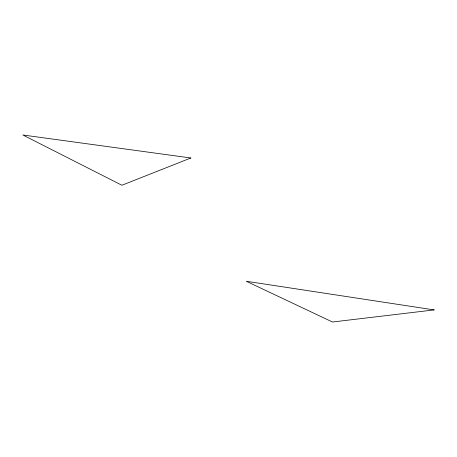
<?xml version="1.0" encoding="UTF-8"?>
<svg xmlns="http://www.w3.org/2000/svg" width="457" height="457" viewBox="0 0 457 457"><rect width="100%" height="100%" fill="white"/><g stroke="black" fill="none" stroke-linecap="round" stroke-linejoin="round"><path stroke-width="0.69" d="M190.855 157.985L121.905 185.245L22.85 134.992L190.855 157.985M434.15 309.909L332.485 322.008L246.272 281.255L434.15 309.909"/></g></svg>
